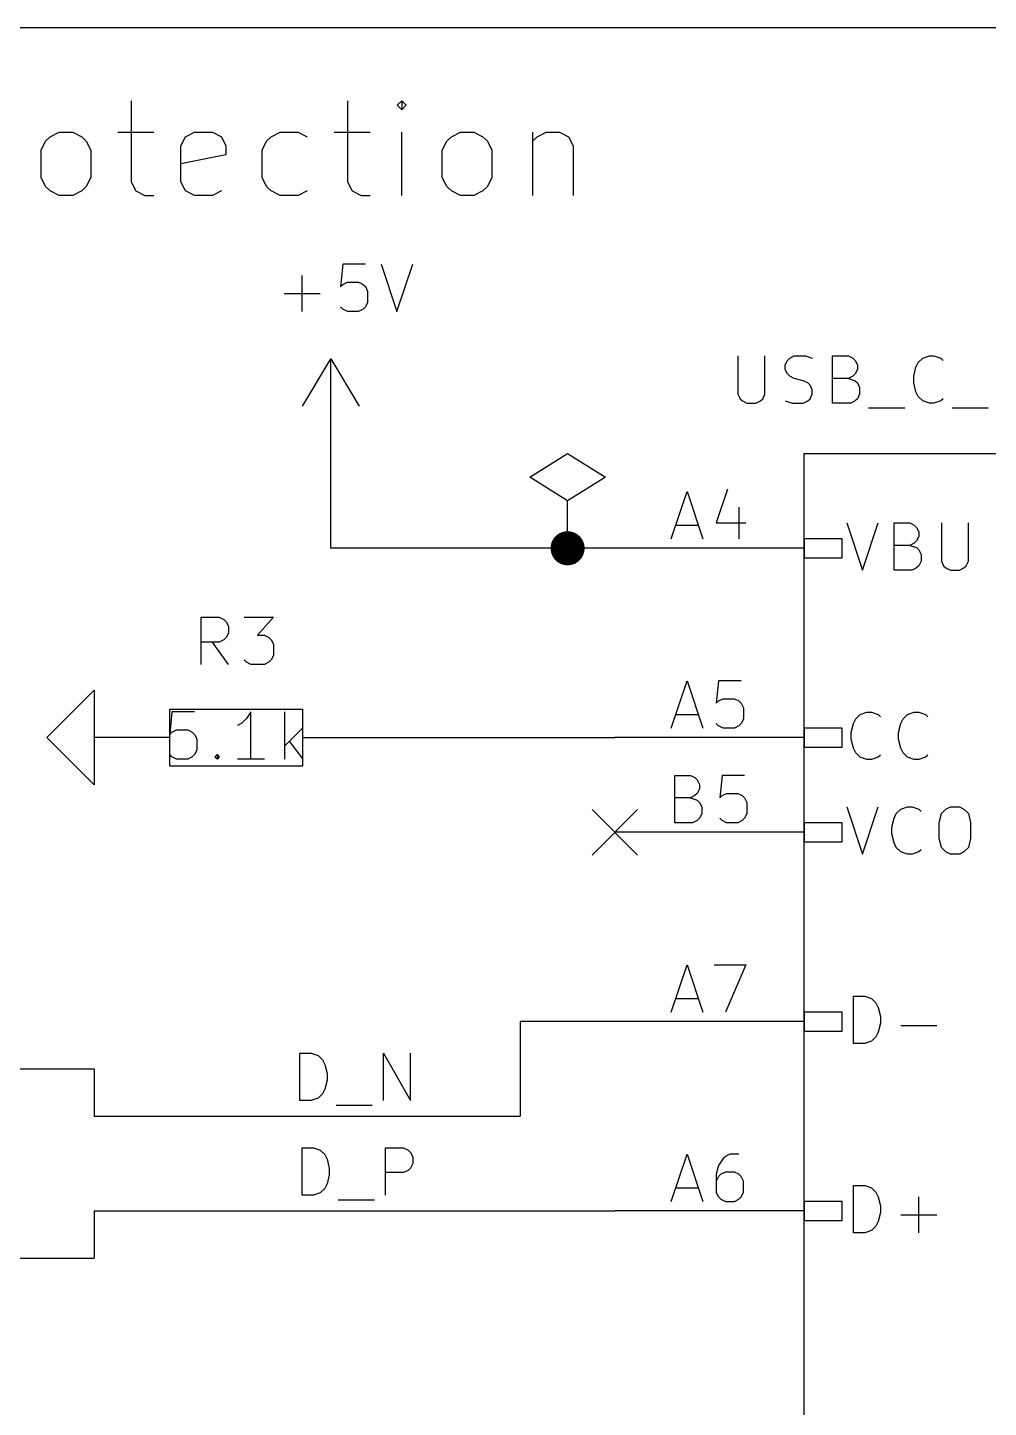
# Model space of a CAD drawing. Extents: x 0.4 to 16.1, y -11.3 to -0.4.
# Drawn here: x 8.23 to 9.244, y -10.007 to -8.55 of the extents above; entities that cross this region are included whole.
import ezdxf

# ---------------------------------------------------------------- set-up
doc = ezdxf.new("R2010")
doc.units = 0
doc.header["$MEASUREMENT"] = 0
for name, color, linetype in [('BLUE2', 5, 'CONTINUOUS'), ('BLUE3', 171, 'CONTINUOUS'), ('CYAN2', 4, 'CONTINUOUS'), ('GRAY1', 251, 'CONTINUOUS'), ('GREEN3', 91, 'CONTINUOUS'), ('LYELLOW', 51, 'CONTINUOUS'), ('RED2', 1, 'CONTINUOUS'), ('RED3', 11, 'CONTINUOUS')]:
    doc.layers.add(name, color=color, linetype=linetype)

msp = doc.modelspace()

# ---------------------------------------------------------------- linework, layer by layer
at = {"layer": 'BLUE2', "linetype": 'CONTINUOUS'}
for p, q in [((8.826, -9.376), (8.874, -9.424)), ((8.874, -9.376), (8.826, -9.424))]:
    msp.add_line(p, q, dxfattribs=at)
at = {"layer": 'BLUE3', "linetype": 'CONTINUOUS'}
for p, q in [((6.3, -8.55), (10.05, -8.55)), ((8.3392, -8.6273), (8.3392, -8.713)), ((8.5677, -8.6273), (8.5677, -8.713)), ((8.6249, -8.6273), (8.6201, -8.632)), ((8.6296, -8.632), (8.6249, -8.6273)), ((8.6249, -8.6273), (8.6249, -8.6368)), ((8.6201, -8.632), (8.6249, -8.6368)), ((8.6249, -8.6368), (8.6296, -8.632)), ((8.2439, -8.6796), (8.2487, -8.6701)), ((8.2487, -8.6701), (8.2535, -8.6654)), ((8.2535, -8.6654), (8.263, -8.6606)), ((8.263, -8.6606), (8.2773, -8.6606)), ((8.2773, -8.6606), (8.2868, -8.6654)), ((8.2868, -8.6654), (8.2915, -8.6701)), ((8.2915, -8.6701), (8.2963, -8.6796)), ((8.3249, -8.6606), (8.363, -8.6606)), ((8.3915, -8.6749), (8.3963, -8.6654)), ((8.3963, -8.6654), (8.4058, -8.6606)), ((8.4058, -8.6606), (8.4249, -8.6606)), ((8.4249, -8.6606), (8.4344, -8.6654)), ((8.4344, -8.6654), (8.4392, -8.6749)), ((8.4773, -8.6796), (8.482, -8.6701)), ((8.482, -8.6701), (8.4868, -8.6654)), ((8.4868, -8.6654), (8.4963, -8.6606)), ((8.4963, -8.6606), (8.5154, -8.6606)), ((8.5154, -8.6606), (8.5249, -8.6654)), ((8.5534, -8.6606), (8.5915, -8.6606)), ((8.6249, -8.7273), (8.6249, -8.6606)), ((8.6677, -8.6796), (8.6725, -8.6701)), ((8.6725, -8.6701), (8.6773, -8.6654)), ((8.6773, -8.6654), (8.6868, -8.6606)), ((8.6868, -8.6606), (8.7011, -8.6606)), ((8.7011, -8.6606), (8.7106, -8.6654)), ((8.7106, -8.6654), (8.7154, -8.6701)), ((8.7154, -8.6701), (8.7201, -8.6796)), ((8.763, -8.6606), (8.763, -8.7273)), ((8.763, -8.6701), (8.7677, -8.6654)), ((8.7677, -8.6654), (8.7773, -8.6606)), ((8.7773, -8.6606), (8.7915, -8.6606)), ((8.7915, -8.6606), (8.8011, -8.6654)), ((8.8011, -8.6654), (8.8058, -8.6749)), ((8.2439, -8.7082), (8.2439, -8.6796)), ((8.2963, -8.6796), (8.2963, -8.7082)), ((8.3915, -8.713), (8.3915, -8.6749)), ((8.4392, -8.6844), (8.3915, -8.6939)), ((8.4392, -8.6749), (8.4392, -8.6844)), ((8.4773, -8.7082), (8.4773, -8.6796)), ((8.6677, -8.7082), (8.6677, -8.6796)), ((8.7201, -8.6796), (8.7201, -8.7082)), ((8.8058, -8.6749), (8.8058, -8.7273)), ((8.2487, -8.7177), (8.2439, -8.7082)), ((8.2963, -8.7082), (8.2915, -8.7177)), ((8.3392, -8.713), (8.3439, -8.7225)), ((8.3963, -8.7225), (8.3915, -8.713)), ((8.482, -8.7177), (8.4773, -8.7082)), ((8.5677, -8.713), (8.5725, -8.7225)), ((8.6725, -8.7177), (8.6677, -8.7082)), ((8.7201, -8.7082), (8.7154, -8.7177)), ((8.2535, -8.7225), (8.2487, -8.7177)), ((8.263, -8.7273), (8.2535, -8.7225)), ((8.2773, -8.7273), (8.263, -8.7273)), ((8.2868, -8.7225), (8.2773, -8.7273)), ((8.2915, -8.7177), (8.2868, -8.7225)), ((8.3439, -8.7225), (8.3535, -8.7273)), ((8.3535, -8.7273), (8.363, -8.7273)), ((8.4058, -8.7273), (8.3963, -8.7225)), ((8.4249, -8.7273), (8.4058, -8.7273)), ((8.4344, -8.7225), (8.4249, -8.7273)), ((8.4868, -8.7225), (8.482, -8.7177)), ((8.4963, -8.7273), (8.4868, -8.7225)), ((8.5154, -8.7273), (8.4963, -8.7273)), ((8.5249, -8.7225), (8.5154, -8.7273)), ((8.5725, -8.7225), (8.582, -8.7273)), ((8.582, -8.7273), (8.5915, -8.7273)), ((8.6773, -8.7225), (8.6725, -8.7177)), ((8.6868, -8.7273), (8.6773, -8.7225)), ((8.7011, -8.7273), (8.6868, -8.7273)), ((8.7106, -8.7225), (8.7011, -8.7273)), ((8.7154, -8.7177), (8.7106, -8.7225))]:
    msp.add_line(p, q, dxfattribs=at)
at = {"layer": 'CYAN2', "linetype": 'CONTINUOUS'}
for p, q in [((8.5626, -8.7998), (8.5602, -8.8236)), ((8.5864, -8.7998), (8.5626, -8.7998)), ((8.6031, -8.7998), (8.6198, -8.8498)), ((8.6198, -8.8498), (8.6364, -8.7998)), ((8.5198, -8.8498), (8.5198, -8.8117)), ((8.5007, -8.8308), (8.5388, -8.8308)), ((8.5602, -8.8236), (8.5626, -8.8212)), ((8.5626, -8.8212), (8.5674, -8.8189)), ((8.5674, -8.8189), (8.5793, -8.8189)), ((8.5793, -8.8189), (8.584, -8.8212)), ((8.584, -8.8212), (8.5864, -8.8236)), ((8.5864, -8.8236), (8.5888, -8.8284)), ((8.5888, -8.8284), (8.5888, -8.8403)), ((8.5626, -8.8474), (8.5602, -8.845)), ((8.5864, -8.845), (8.584, -8.8474)), ((8.5888, -8.8403), (8.5864, -8.845)), ((8.5674, -8.8498), (8.5626, -8.8474)), ((8.5793, -8.8498), (8.5674, -8.8498)), ((8.584, -8.8474), (8.5793, -8.8498)), ((8.9799, -8.8968), (8.9799, -8.9373)), ((8.9799, -8.8968), (8.9799, -8.9373)), ((9.0085, -8.9373), (9.0085, -8.8968)), ((9.0085, -8.9373), (9.0085, -8.8968)), ((9.0299, -8.9063), (9.0323, -8.9016)), ((9.0299, -8.9063), (9.0323, -8.9016)), ((9.0323, -8.9016), (9.0347, -8.8992)), ((9.0323, -8.9016), (9.0347, -8.8992)), ((9.0347, -8.8992), (9.0394, -8.8968)), ((9.0347, -8.8992), (9.0394, -8.8968)), ((9.0394, -8.8968), (9.0513, -8.8968)), ((9.0394, -8.8968), (9.0513, -8.8968)), ((9.0513, -8.8968), (9.0585, -8.8992)), ((9.0513, -8.8968), (9.0585, -8.8992)), ((9.0799, -8.9468), (9.0799, -8.8968)), ((9.0799, -8.8968), (9.0966, -8.8968)), ((9.0799, -8.9468), (9.0799, -8.8968)), ((9.0799, -8.8968), (9.0966, -8.8968)), ((9.0966, -8.8968), (9.1013, -8.8992)), ((9.0966, -8.8968), (9.1013, -8.8992)), ((9.1013, -8.8992), (9.1037, -8.9016)), ((9.1013, -8.8992), (9.1037, -8.9016)), ((9.1037, -8.9016), (9.1061, -8.9063)), ((9.1037, -8.9016), (9.1061, -8.9063)), ((9.168, -8.9087), (9.1704, -8.9039)), ((9.168, -8.9087), (9.1704, -8.9039)), ((9.1704, -8.9039), (9.1751, -8.8992)), ((9.1704, -8.9039), (9.1751, -8.8992)), ((9.1751, -8.8992), (9.1823, -8.8968)), ((9.1751, -8.8992), (9.1823, -8.8968)), ((9.1823, -8.8968), (9.187, -8.8968)), ((9.1823, -8.8968), (9.187, -8.8968)), ((9.187, -8.8968), (9.1942, -8.8992)), ((9.187, -8.8968), (9.1942, -8.8992)), ((9.1942, -8.8992), (9.1966, -8.9016)), ((9.1942, -8.8992), (9.1966, -8.9016)), ((9.0299, -8.9111), (9.0299, -8.9063)), ((9.0299, -8.9111), (9.0299, -8.9063)), ((9.0323, -8.9159), (9.0299, -8.9111)), ((9.0323, -8.9159), (9.0299, -8.9111)), ((9.0347, -8.9182), (9.0323, -8.9159)), ((9.0347, -8.9182), (9.0323, -8.9159)), ((9.0394, -8.9206), (9.0347, -8.9182)), ((9.0394, -8.9206), (9.0347, -8.9182)), ((9.1013, -8.9182), (9.0966, -8.9206)), ((9.1013, -8.9182), (9.0966, -8.9206)), ((9.1037, -8.9159), (9.1013, -8.9182)), ((9.1037, -8.9159), (9.1013, -8.9182)), ((9.1061, -8.9111), (9.1037, -8.9159)), ((9.1061, -8.9111), (9.1037, -8.9159)), ((9.1061, -8.9063), (9.1061, -8.9111)), ((9.1061, -8.9063), (9.1061, -8.9111)), ((9.1656, -8.9182), (9.168, -8.9087)), ((9.1656, -8.9182), (9.168, -8.9087)), ((9.1656, -8.9254), (9.1656, -8.9182)), ((9.1656, -8.9254), (9.1656, -8.9182)), ((9.049, -8.923), (9.0394, -8.9206)), ((9.049, -8.923), (9.0394, -8.9206)), ((9.0537, -8.9254), (9.049, -8.923)), ((9.0537, -8.9254), (9.049, -8.923)), ((9.0561, -8.9278), (9.0537, -8.9254)), ((9.0561, -8.9278), (9.0537, -8.9254)), ((9.0585, -8.9325), (9.0561, -8.9278)), ((9.0585, -8.9325), (9.0561, -8.9278)), ((9.0585, -8.9373), (9.0585, -8.9325)), ((9.0585, -8.9373), (9.0585, -8.9325)), ((9.0966, -8.9206), (9.0799, -8.9206)), ((9.0966, -8.9206), (9.0799, -8.9206)), ((9.0966, -8.9206), (9.1037, -8.923)), ((9.0966, -8.9206), (9.1037, -8.923)), ((9.1037, -8.923), (9.1061, -8.9254)), ((9.1037, -8.923), (9.1061, -8.9254)), ((9.1061, -8.9254), (9.1085, -8.9301)), ((9.1061, -8.9254), (9.1085, -8.9301)), ((9.1085, -8.9301), (9.1085, -8.9373)), ((9.1085, -8.9301), (9.1085, -8.9373)), ((9.168, -8.9349), (9.1656, -8.9254)), ((9.168, -8.9349), (9.1656, -8.9254)), ((8.9799, -8.9373), (8.9823, -8.942)), ((8.9799, -8.9373), (8.9823, -8.942)), ((8.9823, -8.942), (8.9847, -8.9444)), ((8.9823, -8.942), (8.9847, -8.9444)), ((8.9847, -8.9444), (8.9894, -8.9468)), ((8.9847, -8.9444), (8.9894, -8.9468)), ((8.9894, -8.9468), (8.999, -8.9468)), ((8.9894, -8.9468), (8.999, -8.9468)), ((8.999, -8.9468), (9.0037, -8.9444)), ((8.999, -8.9468), (9.0037, -8.9444)), ((9.0037, -8.9444), (9.0061, -8.942)), ((9.0037, -8.9444), (9.0061, -8.942)), ((9.0061, -8.942), (9.0085, -8.9373)), ((9.0061, -8.942), (9.0085, -8.9373)), ((9.0299, -8.9444), (9.0371, -8.9468)), ((9.0299, -8.9444), (9.0371, -8.9468)), ((9.0371, -8.9468), (9.049, -8.9468)), ((9.0371, -8.9468), (9.049, -8.9468)), ((9.049, -8.9468), (9.0537, -8.9444)), ((9.049, -8.9468), (9.0537, -8.9444)), ((9.0537, -8.9444), (9.0561, -8.942)), ((9.0537, -8.9444), (9.0561, -8.942)), ((9.0561, -8.942), (9.0585, -8.9373)), ((9.0561, -8.942), (9.0585, -8.9373)), ((9.099, -8.9468), (9.0799, -8.9468)), ((9.099, -8.9468), (9.0799, -8.9468)), ((9.1037, -8.9444), (9.099, -8.9468)), ((9.1037, -8.9444), (9.099, -8.9468)), ((9.1061, -8.942), (9.1037, -8.9444)), ((9.1061, -8.942), (9.1037, -8.9444)), ((9.1085, -8.9373), (9.1061, -8.942)), ((9.1085, -8.9373), (9.1061, -8.942)), ((9.1704, -8.9397), (9.168, -8.9349)), ((9.1704, -8.9397), (9.168, -8.9349)), ((9.1751, -8.9444), (9.1704, -8.9397)), ((9.1751, -8.9444), (9.1704, -8.9397)), ((9.1823, -8.9468), (9.1751, -8.9444)), ((9.1823, -8.9468), (9.1751, -8.9444)), ((9.187, -8.9468), (9.1823, -8.9468)), ((9.187, -8.9468), (9.1823, -8.9468)), ((9.1942, -8.9444), (9.187, -8.9468)), ((9.1942, -8.9444), (9.187, -8.9468)), ((9.1966, -8.942), (9.1942, -8.9444)), ((9.1966, -8.942), (9.1942, -8.9444)), ((9.118, -8.9516), (9.1561, -8.9516)), ((9.118, -8.9516), (9.1561, -8.9516)), ((9.2061, -8.9516), (9.2442, -8.9516)), ((9.2061, -8.9516), (9.2442, -8.9516)), ((9.0948, -9.0731), (9.1114, -9.1231)), ((9.0948, -9.0731), (9.1114, -9.1231)), ((9.1114, -9.1231), (9.1281, -9.0731)), ((9.1114, -9.1231), (9.1281, -9.0731)), ((9.1448, -9.1231), (9.1448, -9.0731)), ((9.1448, -9.0731), (9.1614, -9.0731)), ((9.1448, -9.1231), (9.1448, -9.0731)), ((9.1448, -9.0731), (9.1614, -9.0731)), ((9.1614, -9.0731), (9.1662, -9.0755)), ((9.1614, -9.0731), (9.1662, -9.0755)), ((9.1662, -9.0755), (9.1686, -9.0779)), ((9.1662, -9.0755), (9.1686, -9.0779)), ((9.1686, -9.0779), (9.171, -9.0827)), ((9.1686, -9.0779), (9.171, -9.0827)), ((9.1948, -9.0731), (9.1948, -9.1136)), ((9.1948, -9.0731), (9.1948, -9.1136)), ((9.2233, -9.1136), (9.2233, -9.0731)), ((9.2233, -9.1136), (9.2233, -9.0731)), ((9.1662, -9.0946), (9.1614, -9.0969)), ((9.1662, -9.0946), (9.1614, -9.0969)), ((9.1686, -9.0922), (9.1662, -9.0946)), ((9.1686, -9.0922), (9.1662, -9.0946)), ((9.171, -9.0874), (9.1686, -9.0922)), ((9.171, -9.0874), (9.1686, -9.0922)), ((9.171, -9.0827), (9.171, -9.0874)), ((9.171, -9.0827), (9.171, -9.0874)), ((9.1614, -9.0969), (9.1448, -9.0969)), ((9.1614, -9.0969), (9.1448, -9.0969)), ((9.1614, -9.0969), (9.1686, -9.0993)), ((9.1614, -9.0969), (9.1686, -9.0993)), ((9.1686, -9.0993), (9.171, -9.1017)), ((9.1686, -9.0993), (9.171, -9.1017)), ((9.171, -9.1017), (9.1733, -9.1065)), ((9.171, -9.1017), (9.1733, -9.1065)), ((9.1733, -9.1065), (9.1733, -9.1136)), ((9.1733, -9.1065), (9.1733, -9.1136)), ((9.1638, -9.1231), (9.1448, -9.1231)), ((9.1638, -9.1231), (9.1448, -9.1231)), ((9.1686, -9.1208), (9.1638, -9.1231)), ((9.1686, -9.1208), (9.1638, -9.1231)), ((9.171, -9.1184), (9.1686, -9.1208)), ((9.171, -9.1184), (9.1686, -9.1208)), ((9.1733, -9.1136), (9.171, -9.1184)), ((9.1733, -9.1136), (9.171, -9.1184)), ((9.1948, -9.1136), (9.1971, -9.1184)), ((9.1948, -9.1136), (9.1971, -9.1184)), ((9.1971, -9.1184), (9.1995, -9.1208)), ((9.1971, -9.1184), (9.1995, -9.1208)), ((9.1995, -9.1208), (9.2043, -9.1231)), ((9.1995, -9.1208), (9.2043, -9.1231)), ((9.2043, -9.1231), (9.2138, -9.1231)), ((9.2043, -9.1231), (9.2138, -9.1231)), ((9.2138, -9.1231), (9.2186, -9.1208)), ((9.2138, -9.1231), (9.2186, -9.1208)), ((9.2186, -9.1208), (9.221, -9.1184)), ((9.2186, -9.1208), (9.221, -9.1184)), ((9.221, -9.1184), (9.2233, -9.1136)), ((9.221, -9.1184), (9.2233, -9.1136)), ((8.4131, -9.2228), (8.4131, -9.1728)), ((8.4131, -9.1728), (8.4321, -9.1728)), ((8.4131, -9.2228), (8.4131, -9.1728)), ((8.4131, -9.1728), (8.4321, -9.1728)), ((8.4321, -9.1728), (8.4369, -9.1752)), ((8.4321, -9.1728), (8.4369, -9.1752)), ((8.4369, -9.1752), (8.4393, -9.1776)), ((8.4369, -9.1752), (8.4393, -9.1776)), ((8.4393, -9.1776), (8.4417, -9.1823)), ((8.4393, -9.1776), (8.4417, -9.1823)), ((8.4583, -9.1728), (8.4893, -9.1728)), ((8.4583, -9.1728), (8.4893, -9.1728)), ((8.4893, -9.1728), (8.4726, -9.1919)), ((8.4893, -9.1728), (8.4726, -9.1919)), ((8.4369, -9.1966), (8.4321, -9.199)), ((8.4369, -9.1966), (8.4321, -9.199)), ((8.4393, -9.1942), (8.4369, -9.1966)), ((8.4393, -9.1942), (8.4369, -9.1966)), ((8.4417, -9.1895), (8.4393, -9.1942)), ((8.4417, -9.1895), (8.4393, -9.1942)), ((8.4417, -9.1823), (8.4417, -9.1895)), ((8.4417, -9.1823), (8.4417, -9.1895)), ((8.4726, -9.1919), (8.4798, -9.1919)), ((8.4726, -9.1919), (8.4798, -9.1919)), ((8.4798, -9.1919), (8.4845, -9.1942)), ((8.4798, -9.1919), (8.4845, -9.1942)), ((8.4845, -9.1942), (8.4869, -9.1966)), ((8.4845, -9.1942), (8.4869, -9.1966)), ((8.4869, -9.1966), (8.4893, -9.2014)), ((8.4869, -9.1966), (8.4893, -9.2014)), ((8.4321, -9.199), (8.4131, -9.199)), ((8.4321, -9.199), (8.4131, -9.199)), ((8.4417, -9.2228), (8.425, -9.199)), ((8.4417, -9.2228), (8.425, -9.199)), ((8.4893, -9.2014), (8.4893, -9.2133)), ((8.4893, -9.2014), (8.4893, -9.2133)), ((8.4607, -9.2204), (8.4583, -9.218)), ((8.4607, -9.2204), (8.4583, -9.218)), ((8.4655, -9.2228), (8.4607, -9.2204)), ((8.4655, -9.2228), (8.4607, -9.2204)), ((8.4798, -9.2228), (8.4655, -9.2228)), ((8.4798, -9.2228), (8.4655, -9.2228)), ((8.4845, -9.2204), (8.4798, -9.2228)), ((8.4845, -9.2204), (8.4798, -9.2228)), ((8.4869, -9.218), (8.4845, -9.2204)), ((8.4869, -9.218), (8.4845, -9.2204)), ((8.4893, -9.2133), (8.4869, -9.218)), ((8.4893, -9.2133), (8.4869, -9.218)), ((8.3821, -9.2728), (8.3798, -9.2966)), ((8.3821, -9.2728), (8.3798, -9.2966)), ((8.406, -9.2728), (8.3821, -9.2728)), ((8.406, -9.2728), (8.3821, -9.2728)), ((8.4607, -9.2799), (8.456, -9.2847)), ((8.4607, -9.2799), (8.456, -9.2847)), ((8.4655, -9.2728), (8.4607, -9.2799)), ((8.4655, -9.2728), (8.4607, -9.2799)), ((8.4655, -9.3228), (8.4655, -9.2728)), ((8.4655, -9.3228), (8.4655, -9.2728)), ((8.5012, -9.3228), (8.5012, -9.2728)), ((8.5012, -9.3228), (8.5012, -9.2728)), ((9.1019, -9.285), (9.1043, -9.2803)), ((9.1019, -9.285), (9.1043, -9.2803)), ((9.1043, -9.2803), (9.109, -9.2755)), ((9.1043, -9.2803), (9.109, -9.2755)), ((9.109, -9.2755), (9.1162, -9.2731)), ((9.109, -9.2755), (9.1162, -9.2731)), ((9.1162, -9.2731), (9.1209, -9.2731)), ((9.1162, -9.2731), (9.1209, -9.2731)), ((9.1209, -9.2731), (9.1281, -9.2755)), ((9.1209, -9.2731), (9.1281, -9.2755)), ((9.1281, -9.2755), (9.1305, -9.2779)), ((9.1281, -9.2755), (9.1305, -9.2779)), ((9.1519, -9.285), (9.1543, -9.2803)), ((9.1519, -9.285), (9.1543, -9.2803)), ((9.1543, -9.2803), (9.159, -9.2755)), ((9.1543, -9.2803), (9.159, -9.2755)), ((9.159, -9.2755), (9.1662, -9.2731)), ((9.159, -9.2755), (9.1662, -9.2731)), ((9.1662, -9.2731), (9.1709, -9.2731)), ((9.1662, -9.2731), (9.1709, -9.2731)), ((9.1709, -9.2731), (9.1781, -9.2755)), ((9.1709, -9.2731), (9.1781, -9.2755)), ((9.1781, -9.2755), (9.1805, -9.2779)), ((9.1781, -9.2755), (9.1805, -9.2779)), ((8.3798, -9.2966), (8.3821, -9.2942)), ((8.3798, -9.2966), (8.3821, -9.2942)), ((8.3821, -9.2942), (8.3869, -9.2919)), ((8.3821, -9.2942), (8.3869, -9.2919)), ((8.3869, -9.2919), (8.3988, -9.2919)), ((8.3869, -9.2919), (8.3988, -9.2919)), ((8.3988, -9.2919), (8.4036, -9.2942)), ((8.3988, -9.2919), (8.4036, -9.2942)), ((8.4036, -9.2942), (8.406, -9.2966)), ((8.4036, -9.2942), (8.406, -9.2966)), ((8.406, -9.2966), (8.4083, -9.3014)), ((8.406, -9.2966), (8.4083, -9.3014)), ((8.456, -9.2847), (8.4512, -9.2871)), ((8.456, -9.2847), (8.4512, -9.2871)), ((8.5202, -9.2895), (8.5012, -9.3085)), ((8.5202, -9.2895), (8.5012, -9.3085)), ((9.0995, -9.2946), (9.1019, -9.285)), ((9.0995, -9.2946), (9.1019, -9.285)), ((9.0995, -9.3017), (9.0995, -9.2946)), ((9.0995, -9.3017), (9.0995, -9.2946)), ((9.1495, -9.2946), (9.1519, -9.285)), ((9.1495, -9.2946), (9.1519, -9.285)), ((9.1495, -9.3017), (9.1495, -9.2946)), ((9.1495, -9.3017), (9.1495, -9.2946)), ((8.4083, -9.3133), (8.406, -9.318)), ((8.4083, -9.3133), (8.406, -9.318)), ((8.4083, -9.3014), (8.4083, -9.3133)), ((8.4083, -9.3014), (8.4083, -9.3133)), ((8.506, -9.3038), (8.5202, -9.3228)), ((8.506, -9.3038), (8.5202, -9.3228)), ((9.1019, -9.3112), (9.0995, -9.3017)), ((9.1019, -9.3112), (9.0995, -9.3017)), ((9.1043, -9.316), (9.1019, -9.3112)), ((9.1043, -9.316), (9.1019, -9.3112)), ((9.1519, -9.3112), (9.1495, -9.3017)), ((9.1519, -9.3112), (9.1495, -9.3017)), ((9.1543, -9.316), (9.1519, -9.3112)), ((9.1543, -9.316), (9.1519, -9.3112)), ((8.3821, -9.3204), (8.3798, -9.318)), ((8.3821, -9.3204), (8.3798, -9.318)), ((8.3869, -9.3228), (8.3821, -9.3204)), ((8.3869, -9.3228), (8.3821, -9.3204)), ((8.3988, -9.3228), (8.3869, -9.3228)), ((8.3988, -9.3228), (8.3869, -9.3228)), ((8.4036, -9.3204), (8.3988, -9.3228)), ((8.4036, -9.3204), (8.3988, -9.3228)), ((8.406, -9.318), (8.4036, -9.3204)), ((8.406, -9.318), (8.4036, -9.3204)), ((8.4274, -9.3204), (8.4298, -9.318)), ((8.4274, -9.3204), (8.4298, -9.318)), ((8.4298, -9.3228), (8.4274, -9.3204)), ((8.4298, -9.3228), (8.4274, -9.3204)), ((8.4298, -9.318), (8.4321, -9.3204)), ((8.4298, -9.318), (8.4298, -9.3228)), ((8.4298, -9.318), (8.4321, -9.3204)), ((8.4298, -9.318), (8.4298, -9.3228)), ((8.4321, -9.3204), (8.4298, -9.3228)), ((8.4321, -9.3204), (8.4298, -9.3228)), ((8.4798, -9.3228), (8.4512, -9.3228)), ((8.4798, -9.3228), (8.4512, -9.3228)), ((9.109, -9.3208), (9.1043, -9.316)), ((9.109, -9.3208), (9.1043, -9.316)), ((9.1162, -9.3231), (9.109, -9.3208)), ((9.1162, -9.3231), (9.109, -9.3208)), ((9.1209, -9.3231), (9.1162, -9.3231)), ((9.1209, -9.3231), (9.1162, -9.3231)), ((9.1281, -9.3208), (9.1209, -9.3231)), ((9.1281, -9.3208), (9.1209, -9.3231)), ((9.1305, -9.3184), (9.1281, -9.3208)), ((9.1305, -9.3184), (9.1281, -9.3208)), ((9.159, -9.3208), (9.1543, -9.316)), ((9.159, -9.3208), (9.1543, -9.316)), ((9.1662, -9.3231), (9.159, -9.3208)), ((9.1662, -9.3231), (9.159, -9.3208)), ((9.1709, -9.3231), (9.1662, -9.3231)), ((9.1709, -9.3231), (9.1662, -9.3231)), ((9.1781, -9.3208), (9.1709, -9.3231)), ((9.1781, -9.3208), (9.1709, -9.3231)), ((9.1805, -9.3184), (9.1781, -9.3208)), ((9.1805, -9.3184), (9.1781, -9.3208)), ((9.0948, -9.3731), (9.1114, -9.4231)), ((9.0948, -9.3731), (9.1114, -9.4231)), ((9.1114, -9.4231), (9.1281, -9.3731)), ((9.1114, -9.4231), (9.1281, -9.3731)), ((9.1424, -9.3946), (9.1448, -9.385)), ((9.1424, -9.3946), (9.1448, -9.385)), ((9.1448, -9.385), (9.1471, -9.3803)), ((9.1448, -9.385), (9.1471, -9.3803)), ((9.1471, -9.3803), (9.1519, -9.3755)), ((9.1471, -9.3803), (9.1519, -9.3755)), ((9.1519, -9.3755), (9.159, -9.3731)), ((9.1519, -9.3755), (9.159, -9.3731)), ((9.159, -9.3731), (9.1638, -9.3731)), ((9.159, -9.3731), (9.1638, -9.3731)), ((9.1638, -9.3731), (9.171, -9.3755)), ((9.1638, -9.3731), (9.171, -9.3755)), ((9.171, -9.3755), (9.1733, -9.3779)), ((9.171, -9.3755), (9.1733, -9.3779)), ((9.1924, -9.3898), (9.1948, -9.3803)), ((9.1924, -9.3898), (9.1948, -9.3803)), ((9.1948, -9.3803), (9.1995, -9.3755)), ((9.1948, -9.3803), (9.1995, -9.3755)), ((9.1995, -9.3755), (9.2043, -9.3731)), ((9.1995, -9.3755), (9.2043, -9.3731)), ((9.2043, -9.3731), (9.2138, -9.3731)), ((9.2043, -9.3731), (9.2138, -9.3731)), ((9.2138, -9.3731), (9.2186, -9.3755)), ((9.2138, -9.3731), (9.2186, -9.3755)), ((9.2186, -9.3755), (9.2233, -9.3803)), ((9.2186, -9.3755), (9.2233, -9.3803)), ((9.2233, -9.3803), (9.2257, -9.3898)), ((9.2233, -9.3803), (9.2257, -9.3898)), ((9.1424, -9.4017), (9.1424, -9.3946)), ((9.1424, -9.4017), (9.1424, -9.3946)), ((9.1924, -9.4065), (9.1924, -9.3898)), ((9.1924, -9.4065), (9.1924, -9.3898)), ((9.2257, -9.3898), (9.2257, -9.4065)), ((9.2257, -9.3898), (9.2257, -9.4065)), ((9.1448, -9.4112), (9.1424, -9.4017)), ((9.1448, -9.4112), (9.1424, -9.4017)), ((9.1471, -9.416), (9.1448, -9.4112)), ((9.1471, -9.416), (9.1448, -9.4112)), ((9.1948, -9.416), (9.1924, -9.4065)), ((9.1948, -9.416), (9.1924, -9.4065)), ((9.2257, -9.4065), (9.2233, -9.416)), ((9.2257, -9.4065), (9.2233, -9.416)), ((9.1519, -9.4208), (9.1471, -9.416)), ((9.1519, -9.4208), (9.1471, -9.416)), ((9.159, -9.4231), (9.1519, -9.4208)), ((9.159, -9.4231), (9.1519, -9.4208)), ((9.1638, -9.4231), (9.159, -9.4231)), ((9.1638, -9.4231), (9.159, -9.4231)), ((9.171, -9.4208), (9.1638, -9.4231)), ((9.171, -9.4208), (9.1638, -9.4231)), ((9.1733, -9.4184), (9.171, -9.4208)), ((9.1733, -9.4184), (9.171, -9.4208)), ((9.1995, -9.4208), (9.1948, -9.416)), ((9.1995, -9.4208), (9.1948, -9.416)), ((9.2043, -9.4231), (9.1995, -9.4208)), ((9.2043, -9.4231), (9.1995, -9.4208)), ((9.2138, -9.4231), (9.2043, -9.4231)), ((9.2138, -9.4231), (9.2043, -9.4231)), ((9.2186, -9.4208), (9.2138, -9.4231)), ((9.2186, -9.4208), (9.2138, -9.4231)), ((9.2233, -9.416), (9.2186, -9.4208)), ((9.2233, -9.416), (9.2186, -9.4208)), ((9.1019, -9.6231), (9.1019, -9.5731)), ((9.1019, -9.5731), (9.1138, -9.5731)), ((9.1019, -9.6231), (9.1019, -9.5731)), ((9.1019, -9.5731), (9.1138, -9.5731)), ((9.1138, -9.5731), (9.1209, -9.5755)), ((9.1138, -9.5731), (9.1209, -9.5755)), ((9.1209, -9.5755), (9.1257, -9.5803)), ((9.1209, -9.5755), (9.1257, -9.5803)), ((9.1257, -9.5803), (9.1281, -9.585)), ((9.1257, -9.5803), (9.1281, -9.585)), ((9.1281, -9.585), (9.1305, -9.5946)), ((9.1281, -9.585), (9.1305, -9.5946)), ((9.1305, -9.6017), (9.1281, -9.6112)), ((9.1305, -9.6017), (9.1281, -9.6112)), ((9.1305, -9.5946), (9.1305, -9.6017)), ((9.1305, -9.5946), (9.1305, -9.6017)), ((9.1519, -9.6041), (9.19, -9.6041)), ((9.1519, -9.6041), (9.19, -9.6041)), ((9.1257, -9.616), (9.1209, -9.6208)), ((9.1257, -9.616), (9.1209, -9.6208)), ((9.1281, -9.6112), (9.1257, -9.616)), ((9.1281, -9.6112), (9.1257, -9.616)), ((9.1138, -9.6231), (9.1019, -9.6231)), ((9.1138, -9.6231), (9.1019, -9.6231)), ((9.1209, -9.6208), (9.1138, -9.6231)), ((9.1209, -9.6208), (9.1138, -9.6231)), ((9.1019, -9.8231), (9.1019, -9.7731)), ((9.1019, -9.7731), (9.1138, -9.7731)), ((9.1019, -9.8231), (9.1019, -9.7731)), ((9.1019, -9.7731), (9.1138, -9.7731)), ((9.1138, -9.7731), (9.1209, -9.7755)), ((9.1138, -9.7731), (9.1209, -9.7755)), ((9.1209, -9.7755), (9.1257, -9.7803)), ((9.1209, -9.7755), (9.1257, -9.7803)), ((9.1257, -9.7803), (9.1281, -9.785)), ((9.1257, -9.7803), (9.1281, -9.785)), ((9.1281, -9.785), (9.1305, -9.7946)), ((9.1281, -9.785), (9.1305, -9.7946)), ((9.1709, -9.8231), (9.1709, -9.785)), ((9.1709, -9.8231), (9.1709, -9.785)), ((9.1305, -9.8017), (9.1281, -9.8112)), ((9.1305, -9.8017), (9.1281, -9.8112)), ((9.1305, -9.7946), (9.1305, -9.8017)), ((9.1305, -9.7946), (9.1305, -9.8017)), ((9.1519, -9.8041), (9.19, -9.8041)), ((9.1519, -9.8041), (9.19, -9.8041)), ((9.1138, -9.8231), (9.1019, -9.8231)), ((9.1138, -9.8231), (9.1019, -9.8231)), ((9.1209, -9.8208), (9.1138, -9.8231)), ((9.1209, -9.8208), (9.1138, -9.8231)), ((9.1257, -9.816), (9.1209, -9.8208)), ((9.1257, -9.816), (9.1209, -9.8208)), ((9.1281, -9.8112), (9.1257, -9.816)), ((9.1281, -9.8112), (9.1257, -9.816))]:
    msp.add_line(p, q, dxfattribs=at)
at = {"layer": 'GRAY1', "linetype": 'CONTINUOUS'}
for p, q in [((8.5173, -9.6833), (8.5173, -9.6333)), ((8.5173, -9.6333), (8.5292, -9.6333)), ((8.5292, -9.6333), (8.5364, -9.6357)), ((8.6054, -9.6833), (8.6054, -9.6333)), ((8.6054, -9.6333), (8.634, -9.6833)), ((8.634, -9.6833), (8.634, -9.6333)), ((8.5364, -9.6357), (8.5411, -9.6404)), ((8.5411, -9.6404), (8.5435, -9.6452)), ((8.5435, -9.6452), (8.5459, -9.6547)), ((8.5459, -9.6619), (8.5435, -9.6714)), ((8.5459, -9.6547), (8.5459, -9.6619)), ((8.5411, -9.6762), (8.5364, -9.6809)), ((8.5435, -9.6714), (8.5411, -9.6762)), ((8.5292, -9.6833), (8.5173, -9.6833)), ((8.5364, -9.6809), (8.5292, -9.6833)), ((8.5554, -9.6881), (8.5935, -9.6881)), ((8.5197, -9.7833), (8.5197, -9.7333)), ((8.5197, -9.7333), (8.5316, -9.7333)), ((8.5316, -9.7333), (8.5387, -9.7357)), ((8.5387, -9.7357), (8.5435, -9.7404)), ((8.6078, -9.7833), (8.6078, -9.7333)), ((8.6078, -9.7333), (8.6268, -9.7333)), ((8.6268, -9.7333), (8.6316, -9.7357)), ((8.6316, -9.7357), (8.634, -9.7381)), ((8.5435, -9.7404), (8.5459, -9.7452)), ((8.5459, -9.7452), (8.5483, -9.7547)), ((8.634, -9.7381), (8.6364, -9.7428)), ((8.6364, -9.75), (8.634, -9.7547)), ((8.6364, -9.7428), (8.6364, -9.75)), ((8.5483, -9.7619), (8.5459, -9.7714)), ((8.5483, -9.7547), (8.5483, -9.7619)), ((8.6268, -9.7595), (8.6078, -9.7595)), ((8.6316, -9.7571), (8.6268, -9.7595)), ((8.634, -9.7547), (8.6316, -9.7571)), ((8.5435, -9.7762), (8.5387, -9.7809)), ((8.5459, -9.7714), (8.5435, -9.7762)), ((8.5316, -9.7833), (8.5197, -9.7833)), ((8.5387, -9.7809), (8.5316, -9.7833)), ((8.5578, -9.7881), (8.5959, -9.7881))]:
    msp.add_line(p, q, dxfattribs=at)
at = {"layer": 'GREEN3', "linetype": 'CONTINUOUS'}
for p, q in [((8.55, -9.1), (8.55, -9)), ((8.8, -9.1), (8.55, -9.1)), ((8.85, -9.1), (8.8, -9.1)), ((8.55, -9.3), (8.85, -9.3)), ((8.85, -9.6), (8.75, -9.6)), ((8.75, -9.6), (8.75, -9.7)), ((7.8, -9.65), (8.3, -9.65)), ((8.3, -9.65), (8.3, -9.7)), ((8.3, -9.7), (8.75, -9.7)), ((8.3, -9.8), (8.85, -9.8)), ((8.3, -9.8), (8.3, -9.85)), ((7.8, -9.85), (8.3, -9.85))]:
    msp.add_line(p, q, dxfattribs=at)
at = {"layer": 'GREEN3', "const_width": 0.018}
msp.add_lwpolyline([(8.791, -9.1, 1), (8.809, -9.1, 1)], format="xyb", close=True, dxfattribs=at)
at = {"layer": 'LYELLOW', "linetype": 'CONTINUOUS'}
for p, q in [((9.05, -10.4), (9.05, -9)), ((9.05, -9), (9.85, -9))]:
    msp.add_line(p, q, dxfattribs=at)
at = {"layer": 'RED2', "linetype": 'CONTINUOUS'}
for p, q in [((8.52, -8.95), (8.55, -8.9)), ((8.55, -9), (8.55, -8.9)), ((8.55, -8.9), (8.58, -8.95)), ((8.76, -9.025), (8.8, -9)), ((8.8, -9), (8.84, -9.025)), ((9.05, -10.4), (9.05, -9)), ((9.05, -9), (9.85, -9)), ((8.8, -9.05), (8.76, -9.025)), ((8.84, -9.025), (8.8, -9.05)), ((8.8, -9.1), (8.8, -9.05)), ((9.05, -9.09), (9.05, -9.11)), ((9.09, -9.09), (9.05, -9.09)), ((9.09, -9.11), (9.09, -9.09)), ((9.05, -9.1), (8.85, -9.1)), ((9.05, -9.1), (8.85, -9.1)), ((9.05, -9.11), (9.09, -9.11)), ((8.25, -9.3), (8.3, -9.25)), ((8.3, -9.25), (8.3, -9.3)), ((8.38, -9.33), (8.38, -9.27)), ((8.38, -9.27), (8.52, -9.27)), ((8.52, -9.27), (8.52, -9.33)), ((9.05, -9.29), (9.05, -9.31)), ((9.09, -9.29), (9.05, -9.29)), ((9.09, -9.31), (9.09, -9.29)), ((8.3, -9.35), (8.25, -9.3)), ((8.35, -9.3), (8.3, -9.3)), ((8.3, -9.3), (8.3, -9.35)), ((8.38, -9.3), (8.35, -9.3)), ((8.38, -9.3), (8.35, -9.3)), ((8.52, -9.3), (8.55, -9.3)), ((8.52, -9.3), (8.55, -9.3)), ((9.05, -9.3), (8.85, -9.3)), ((9.05, -9.3), (8.85, -9.3)), ((9.05, -9.31), (9.09, -9.31)), ((8.52, -9.33), (8.38, -9.33)), ((9.05, -9.4), (8.85, -9.4)), ((9.05, -9.4), (8.85, -9.4)), ((9.05, -9.39), (9.05, -9.41)), ((9.09, -9.39), (9.05, -9.39)), ((9.09, -9.41), (9.09, -9.39)), ((9.05, -9.41), (9.09, -9.41)), ((9.05, -9.59), (9.05, -9.61)), ((9.09, -9.59), (9.05, -9.59)), ((9.09, -9.61), (9.09, -9.59)), ((9.05, -9.6), (8.85, -9.6)), ((9.05, -9.6), (8.85, -9.6)), ((9.05, -9.61), (9.09, -9.61)), ((9.05, -9.79), (9.05, -9.81)), ((9.09, -9.79), (9.05, -9.79)), ((9.09, -9.81), (9.09, -9.79)), ((9.05, -9.8), (8.85, -9.8)), ((9.05, -9.8), (8.85, -9.8)), ((9.05, -9.81), (9.09, -9.81))]:
    msp.add_line(p, q, dxfattribs=at)
at = {"layer": 'RED3', "linetype": 'CONTINUOUS'}
for p, q in [((8.9095, -9.0899), (8.9262, -9.0399)), ((8.9095, -9.0899), (8.9262, -9.0399)), ((8.9262, -9.0399), (8.9429, -9.0899)), ((8.9262, -9.0399), (8.9429, -9.0899)), ((8.969, -9.0375), (8.9571, -9.0732)), ((8.969, -9.0375), (8.9571, -9.0732)), ((8.981, -9.0565), (8.981, -9.0899)), ((8.981, -9.0565), (8.981, -9.0899)), ((8.9143, -9.0756), (8.9381, -9.0756)), ((8.9143, -9.0756), (8.9381, -9.0756)), ((8.9571, -9.0732), (8.9881, -9.0732)), ((8.9571, -9.0732), (8.9881, -9.0732)), ((8.9095, -9.2899), (8.9262, -9.2399)), ((8.9095, -9.2899), (8.9262, -9.2399)), ((8.9262, -9.2399), (8.9429, -9.2899)), ((8.9262, -9.2399), (8.9429, -9.2899)), ((8.9595, -9.2399), (8.9571, -9.2637)), ((8.9595, -9.2399), (8.9571, -9.2637)), ((8.9833, -9.2399), (8.9595, -9.2399)), ((8.9833, -9.2399), (8.9595, -9.2399)), ((8.9571, -9.2637), (8.9595, -9.2613)), ((8.9571, -9.2637), (8.9595, -9.2613)), ((8.9595, -9.2613), (8.9643, -9.2589)), ((8.9595, -9.2613), (8.9643, -9.2589)), ((8.9643, -9.2589), (8.9762, -9.2589)), ((8.9643, -9.2589), (8.9762, -9.2589)), ((8.9762, -9.2589), (8.981, -9.2613)), ((8.9762, -9.2589), (8.981, -9.2613)), ((8.981, -9.2613), (8.9833, -9.2637)), ((8.981, -9.2613), (8.9833, -9.2637)), ((8.9833, -9.2637), (8.9857, -9.2684)), ((8.9833, -9.2637), (8.9857, -9.2684)), ((8.9857, -9.2684), (8.9857, -9.2804)), ((8.9857, -9.2684), (8.9857, -9.2804)), ((8.9143, -9.2756), (8.9381, -9.2756)), ((8.9143, -9.2756), (8.9381, -9.2756)), ((8.9857, -9.2804), (8.9833, -9.2851)), ((8.9857, -9.2804), (8.9833, -9.2851)), ((8.9595, -9.2875), (8.9571, -9.2851)), ((8.9595, -9.2875), (8.9571, -9.2851)), ((8.9643, -9.2899), (8.9595, -9.2875)), ((8.9643, -9.2899), (8.9595, -9.2875)), ((8.9762, -9.2899), (8.9643, -9.2899)), ((8.9762, -9.2899), (8.9643, -9.2899)), ((8.981, -9.2875), (8.9762, -9.2899)), ((8.981, -9.2875), (8.9762, -9.2899)), ((8.9833, -9.2851), (8.981, -9.2875)), ((8.9833, -9.2851), (8.981, -9.2875)), ((8.9131, -9.3899), (8.9131, -9.3399)), ((8.9131, -9.3399), (8.9298, -9.3399)), ((8.9131, -9.3899), (8.9131, -9.3399)), ((8.9131, -9.3399), (8.9298, -9.3399)), ((8.9298, -9.3399), (8.9345, -9.3423)), ((8.9298, -9.3399), (8.9345, -9.3423)), ((8.9345, -9.3423), (8.9369, -9.3446)), ((8.9345, -9.3423), (8.9369, -9.3446)), ((8.9631, -9.3399), (8.9607, -9.3637)), ((8.9631, -9.3399), (8.9607, -9.3637)), ((8.9869, -9.3399), (8.9631, -9.3399)), ((8.9869, -9.3399), (8.9631, -9.3399)), ((8.9369, -9.3446), (8.9393, -9.3494)), ((8.9369, -9.3446), (8.9393, -9.3494)), ((8.9393, -9.3542), (8.9369, -9.3589)), ((8.9393, -9.3542), (8.9369, -9.3589)), ((8.9393, -9.3494), (8.9393, -9.3542)), ((8.9393, -9.3494), (8.9393, -9.3542)), ((8.9298, -9.3637), (8.9131, -9.3637)), ((8.9298, -9.3637), (8.9131, -9.3637)), ((8.9345, -9.3613), (8.9298, -9.3637)), ((8.9345, -9.3613), (8.9298, -9.3637)), ((8.9298, -9.3637), (8.9369, -9.3661)), ((8.9298, -9.3637), (8.9369, -9.3661)), ((8.9369, -9.3589), (8.9345, -9.3613)), ((8.9369, -9.3589), (8.9345, -9.3613)), ((8.9369, -9.3661), (8.9393, -9.3684)), ((8.9369, -9.3661), (8.9393, -9.3684)), ((8.9393, -9.3684), (8.9417, -9.3732)), ((8.9393, -9.3684), (8.9417, -9.3732)), ((8.9607, -9.3637), (8.9631, -9.3613)), ((8.9607, -9.3637), (8.9631, -9.3613)), ((8.9631, -9.3613), (8.9679, -9.3589)), ((8.9631, -9.3613), (8.9679, -9.3589)), ((8.9679, -9.3589), (8.9798, -9.3589)), ((8.9679, -9.3589), (8.9798, -9.3589)), ((8.9798, -9.3589), (8.9845, -9.3613)), ((8.9798, -9.3589), (8.9845, -9.3613)), ((8.9845, -9.3613), (8.9869, -9.3637)), ((8.9845, -9.3613), (8.9869, -9.3637)), ((8.9869, -9.3637), (8.9893, -9.3684)), ((8.9869, -9.3637), (8.9893, -9.3684)), ((8.9893, -9.3684), (8.9893, -9.3804)), ((8.9893, -9.3684), (8.9893, -9.3804)), ((8.9393, -9.3851), (8.9369, -9.3875)), ((8.9393, -9.3851), (8.9369, -9.3875)), ((8.9417, -9.3804), (8.9393, -9.3851)), ((8.9417, -9.3804), (8.9393, -9.3851)), ((8.9417, -9.3732), (8.9417, -9.3804)), ((8.9417, -9.3732), (8.9417, -9.3804)), ((8.9631, -9.3875), (8.9607, -9.3851)), ((8.9631, -9.3875), (8.9607, -9.3851)), ((8.9869, -9.3851), (8.9845, -9.3875)), ((8.9869, -9.3851), (8.9845, -9.3875)), ((8.9893, -9.3804), (8.9869, -9.3851)), ((8.9893, -9.3804), (8.9869, -9.3851)), ((8.9321, -9.3899), (8.9131, -9.3899)), ((8.9321, -9.3899), (8.9131, -9.3899)), ((8.9369, -9.3875), (8.9321, -9.3899)), ((8.9369, -9.3875), (8.9321, -9.3899)), ((8.9679, -9.3899), (8.9631, -9.3875)), ((8.9679, -9.3899), (8.9631, -9.3875)), ((8.9798, -9.3899), (8.9679, -9.3899)), ((8.9798, -9.3899), (8.9679, -9.3899)), ((8.9845, -9.3875), (8.9798, -9.3899)), ((8.9845, -9.3875), (8.9798, -9.3899)), ((8.9095, -9.5899), (8.9262, -9.5399)), ((8.9095, -9.5899), (8.9262, -9.5399)), ((8.9262, -9.5399), (8.9429, -9.5899)), ((8.9262, -9.5399), (8.9429, -9.5899)), ((8.9548, -9.5399), (8.9881, -9.5399)), ((8.9548, -9.5399), (8.9881, -9.5399)), ((8.9881, -9.5399), (8.9667, -9.5899)), ((8.9881, -9.5399), (8.9667, -9.5899)), ((8.9143, -9.5756), (8.9381, -9.5756)), ((8.9143, -9.5756), (8.9381, -9.5756)), ((8.9095, -9.7899), (8.9262, -9.7399)), ((8.9095, -9.7899), (8.9262, -9.7399)), ((8.9262, -9.7399), (8.9429, -9.7899)), ((8.9262, -9.7399), (8.9429, -9.7899)), ((8.9643, -9.7446), (8.9595, -9.7518)), ((8.9643, -9.7446), (8.9595, -9.7518)), ((8.9667, -9.7423), (8.9643, -9.7446)), ((8.9667, -9.7423), (8.9643, -9.7446)), ((8.9714, -9.7399), (8.9667, -9.7423)), ((8.9714, -9.7399), (8.9667, -9.7423)), ((8.981, -9.7399), (8.9714, -9.7399)), ((8.981, -9.7399), (8.9714, -9.7399)), ((8.9595, -9.7518), (8.9571, -9.7613)), ((8.9595, -9.7518), (8.9571, -9.7613)), ((8.9571, -9.7613), (8.9571, -9.7804)), ((8.9571, -9.7613), (8.9571, -9.7804)), ((8.9595, -9.7637), (8.9571, -9.7684)), ((8.9595, -9.7637), (8.9571, -9.7684)), ((8.9619, -9.7613), (8.9595, -9.7637)), ((8.9619, -9.7613), (8.9595, -9.7637)), ((8.9667, -9.7589), (8.9619, -9.7613)), ((8.9667, -9.7589), (8.9619, -9.7613)), ((8.9762, -9.7589), (8.9667, -9.7589)), ((8.9762, -9.7589), (8.9667, -9.7589)), ((8.981, -9.7613), (8.9762, -9.7589)), ((8.981, -9.7613), (8.9762, -9.7589)), ((8.9833, -9.7637), (8.981, -9.7613)), ((8.9833, -9.7637), (8.981, -9.7613)), ((8.9857, -9.7684), (8.9833, -9.7637)), ((8.9857, -9.7684), (8.9833, -9.7637)), ((8.9143, -9.7756), (8.9381, -9.7756)), ((8.9143, -9.7756), (8.9381, -9.7756)), ((8.9857, -9.7804), (8.9857, -9.7684)), ((8.9857, -9.7804), (8.9857, -9.7684)), ((8.9571, -9.7804), (8.9595, -9.7851)), ((8.9571, -9.7804), (8.9595, -9.7851)), ((8.9595, -9.7851), (8.9619, -9.7875)), ((8.9595, -9.7851), (8.9619, -9.7875)), ((8.9619, -9.7875), (8.9667, -9.7899)), ((8.9619, -9.7875), (8.9667, -9.7899)), ((8.9667, -9.7899), (8.9762, -9.7899)), ((8.9667, -9.7899), (8.9762, -9.7899)), ((8.9762, -9.7899), (8.981, -9.7875)), ((8.9762, -9.7899), (8.981, -9.7875)), ((8.981, -9.7875), (8.9833, -9.7851)), ((8.981, -9.7875), (8.9833, -9.7851)), ((8.9833, -9.7851), (8.9857, -9.7804)), ((8.9833, -9.7851), (8.9857, -9.7804))]:
    msp.add_line(p, q, dxfattribs=at)

doc.saveas('drawing.dxf')
